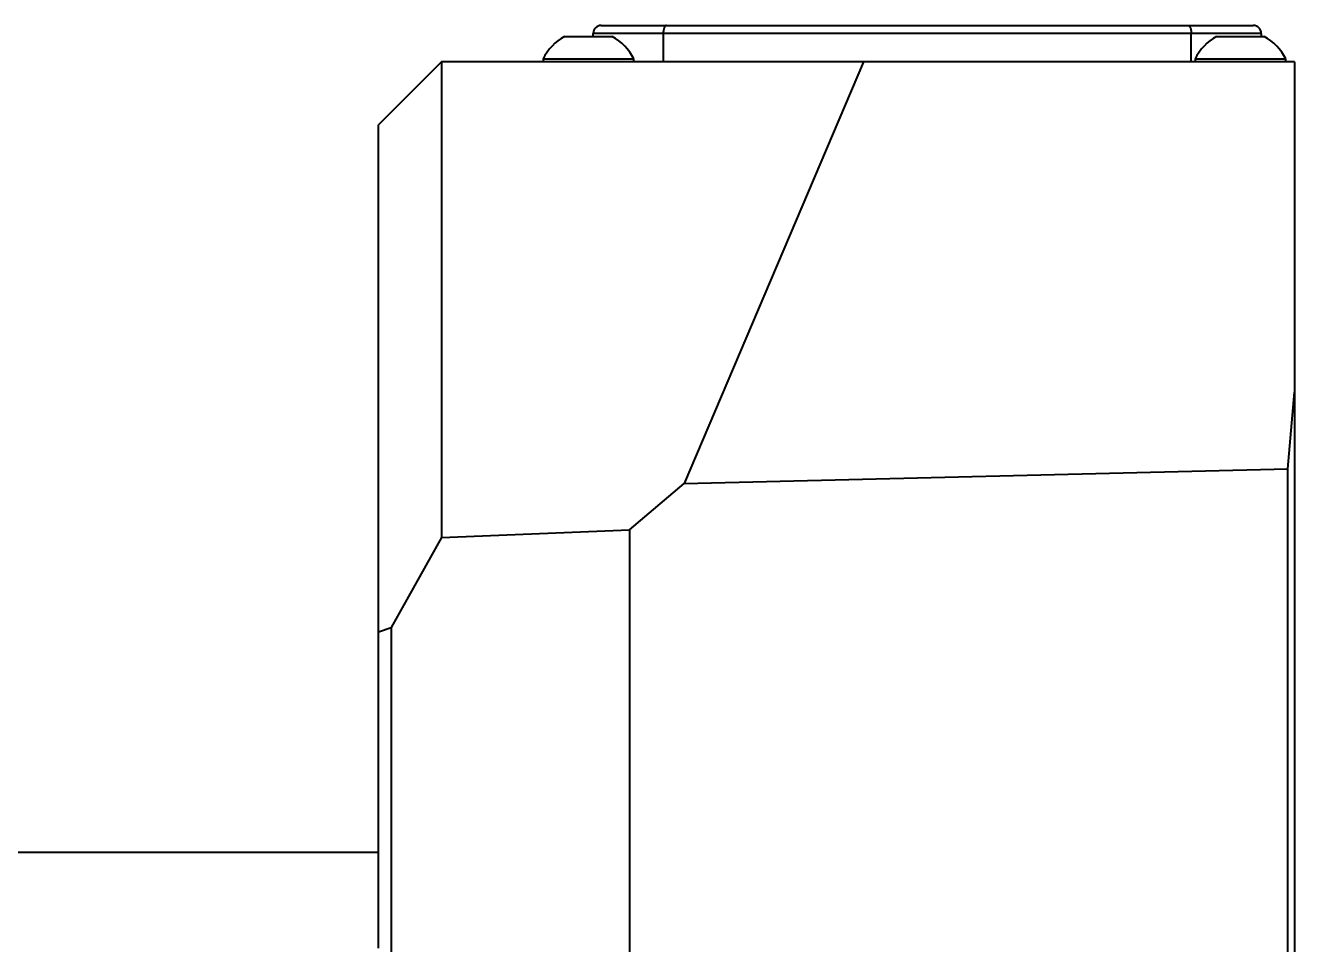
# Model space of a CAD drawing. Header units: millimetres. Extents: x 15 to 415, y 5 to 292.
# Drawn here: x 159.7 to 179.65, y 111.55 to 126 of the extents above; entities that cross this region are included whole.
import ezdxf

# ---------------------------------------------------------------- set-up
doc = ezdxf.new("R2010")
doc.units = ezdxf.units.MM
doc.layers.add('Geometries', color=7, linetype='Continuous')

msp = doc.modelspace()

# ---------------------------------------------------------------- linework, layer by layer
at = {"layer": 'Geometries', "linetype": 'Continuous', "lineweight": 40}
for p, q in [((168.7504, 126.0047), (169.7772, 126.0047)), ((169.7772, 126.0047), (177.9736, 126.0047)), ((177.9736, 126.0047), (179.0004, 126.0047)), ((168.1728, 125.829), (168.6254, 125.829)), ((168.6254, 125.829), (168.6254, 125.8797)), ((169.7254, 125.8797), (168.6254, 125.8797)), ((168.6254, 125.829), (168.9228, 125.829)), ((169.7254, 125.8797), (169.7254, 125.4335)), ((178.0254, 125.8797), (169.7254, 125.8797)), ((178.0253, 125.8879), (178.0254, 125.8797)), ((179.1254, 125.8797), (178.0254, 125.8797)), ((178.0254, 125.4335), (178.0254, 125.8797)), ((178.4228, 125.829), (179.1255, 125.829)), ((179.1254, 125.8797), (179.1254, 125.829)), ((179.1255, 125.829), (179.1728, 125.829)), ((166.2405, 125.4335), (165.2476, 124.4406)), ((166.2405, 125.4335), (166.2416, 125.4335)), ((166.2416, 125.4335), (166.2416, 117.9559)), ((167.8353, 125.4335), (166.2416, 125.4335)), ((167.8353, 125.4783), (167.8353, 125.4335)), ((167.8353, 125.4783), (169.2603, 125.4783)), ((169.2603, 125.4335), (167.8353, 125.4335)), ((169.2603, 125.4335), (169.2603, 125.4783)), ((169.7254, 125.4335), (169.2603, 125.4335)), ((172.8734, 125.4335), (169.7254, 125.4335)), ((172.8734, 125.4335), (170.0559, 118.8047)), ((178.0254, 125.4335), (172.8734, 125.4335)), ((178.0853, 125.4335), (178.0254, 125.4335)), ((178.0853, 125.4783), (178.0853, 125.4335)), ((178.0853, 125.4783), (179.5103, 125.4783)), ((179.5103, 125.4335), (178.0853, 125.4335)), ((179.5103, 125.4335), (179.5103, 125.4783)), ((179.6507, 125.4335), (179.5103, 125.4335)), ((179.6507, 125.4335), (179.6507, 120.2396)), ((165.2476, 116.47), (165.2476, 124.4406)), ((179.542, 119.0338), (179.6507, 120.2396)), ((179.6507, 120.2396), (179.6507, 110.4335)), ((170.0559, 118.8047), (179.542, 119.0338)), ((179.542, 110.4335), (179.542, 119.0338)), ((169.195, 118.0716), (170.0559, 118.8047)), ((166.2416, 117.9559), (165.4476, 116.541)), ((166.2416, 117.9559), (169.195, 118.0716)), ((169.195, 118.0716), (169.195, 110.4335)), ((165.2476, 116.47), (165.4476, 116.541)), ((165.4476, 116.541), (165.4476, 110.4335)), ((165.2476, 112.9996), (165.2476, 116.47)), ((165.2476, 112.9996), (148.102, 112.9996)), ((165.2476, 111.6242), (165.2476, 112.9996)), ((165.2476, 111.607), (165.2476, 111.6242)), ((165.2476, 111.4996), (165.2476, 111.607))]:
    msp.add_line(p, q, dxfattribs=at)
at = {"layer": 'Geometries', "linetype": 'Continuous', "lineweight": 40, "flags": 128}
for points in [[(169.7772, 126.0047), (169.7731, 126.0043), (169.7691, 126.0032), (169.7651, 126.0013), (169.7612, 125.9986), (169.7573, 125.9952), (169.7536, 125.9911), (169.7501, 125.9863), (169.7467, 125.9809), (169.7435, 125.9748), (169.7405, 125.9681), (169.7382, 125.9621), (169.7361, 125.9558), (169.7341, 125.9492), (169.7323, 125.9422), (169.7307, 125.935), (169.7293, 125.9276), (169.7281, 125.9199), (169.7271, 125.9121), (169.7264, 125.9041), (169.7258, 125.896), (169.7255, 125.8879), (169.7254, 125.8797)], [(177.9736, 126.0047), (177.9777, 126.0043), (177.9817, 126.0032), (177.9857, 126.0013), (177.9896, 125.9986), (177.9934, 125.9952), (177.9971, 125.9911), (178.0007, 125.9863), (178.004, 125.9809), (178.0072, 125.9748), (178.0102, 125.9681), (178.0125, 125.9621), (178.0147, 125.9558), (178.0167, 125.9492), (178.0184, 125.9422), (178.02, 125.935), (178.0214, 125.9276), (178.0226, 125.9199), (178.0236, 125.9121), (178.0244, 125.9041), (178.0249, 125.896), (178.0253, 125.8879)]]:
    msp.add_lwpolyline(points, dxfattribs=at)
at = {"layer": 'Geometries', "linetype": 'Continuous', "lineweight": 40}
for centre, radius, start, end in [((168.7504, 125.8797), 0.125, 90.00001, 179.99999), ((179.0004, 125.8797), 0.125, 0.00001, 89.99999), ((168.5478, 125.1302), 0.793, 118.22264, 153.96274), ((168.5478, 125.1302), 0.793, 26.03726, 61.77733), ((178.7978, 125.1302), 0.793, 118.22264, 153.96274), ((178.7978, 125.1302), 0.793, 26.03726, 61.77733)]:
    msp.add_arc(centre, radius, start, end, dxfattribs=at)

doc.saveas('drawing.dxf')
